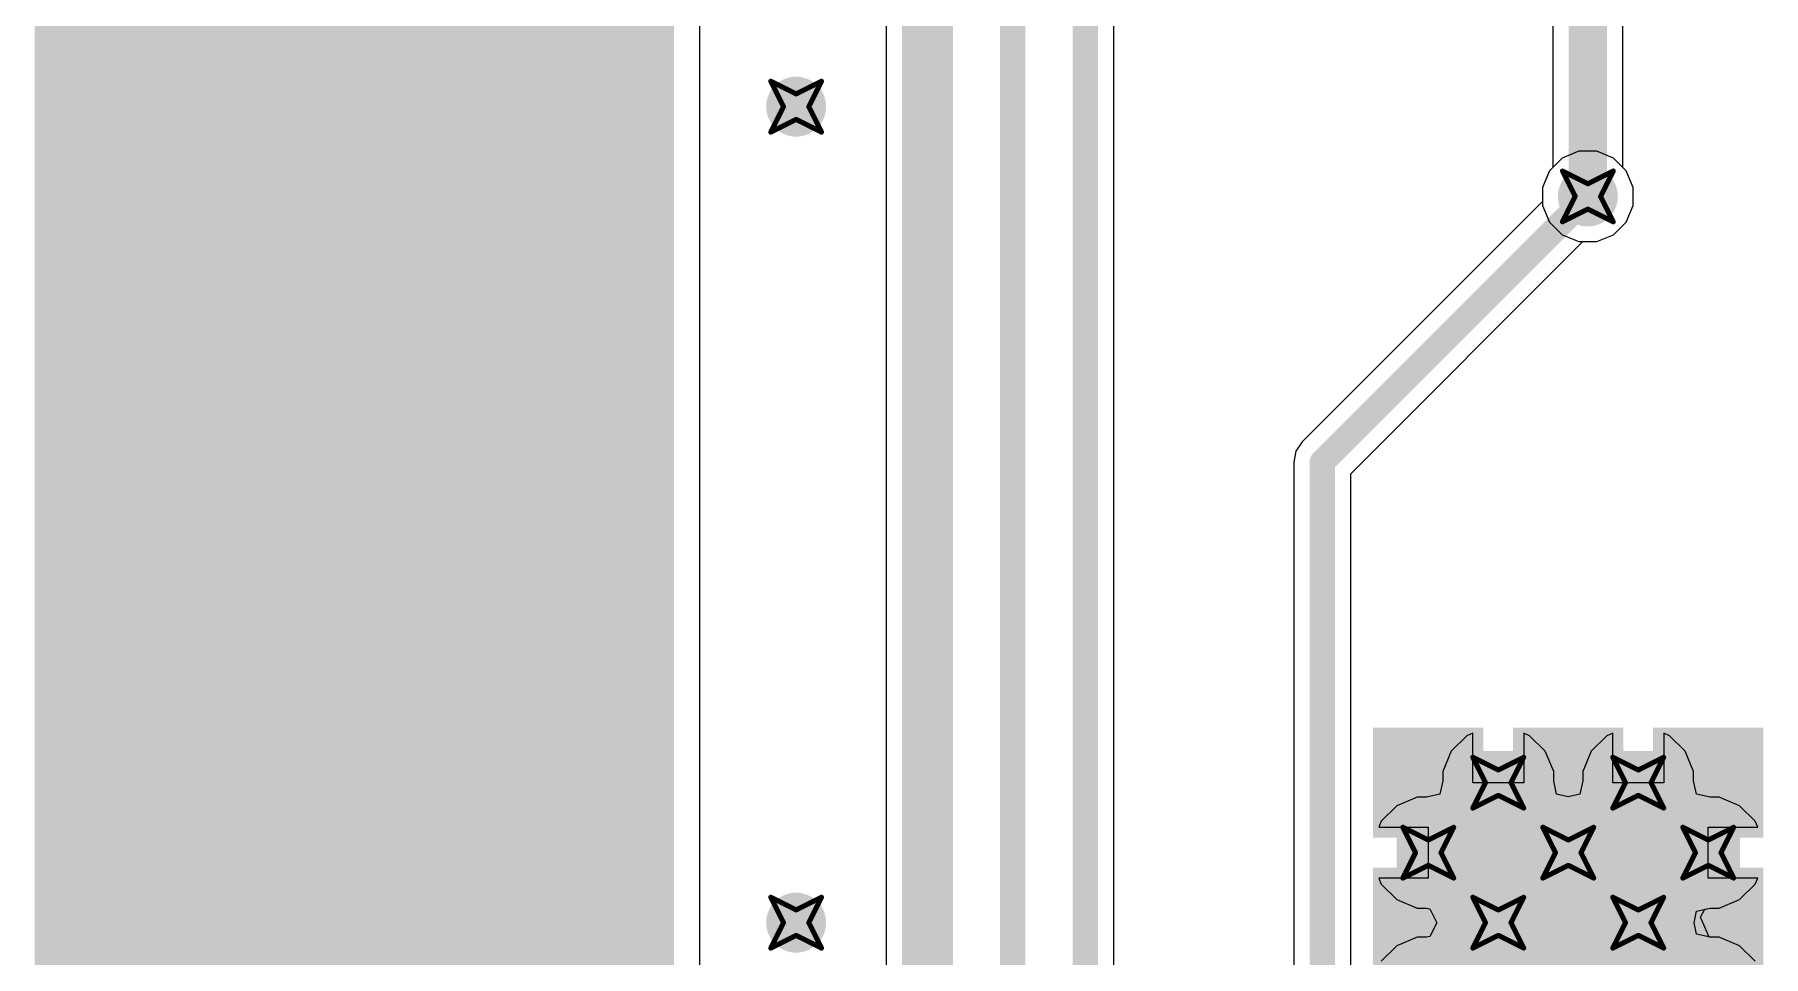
# Model space of a CAD drawing. Header units: inches. Extents: x -5 to 247, y -53 to 67.
# Drawn here: x -1.77 to 15.52, y -20.94 to -11.73 of the extents above; entities that cross this region are included whole.
import ezdxf

# ---------------------------------------------------------------- set-up
doc = ezdxf.new("R2010")
doc.units = ezdxf.units.IN
for name, color, linetype in [('Board Outline', 216, 'Continuous'), ('Bottom Layer', 5, 'Continuous'), ('Bottom Solder', 6, 'Continuous'), ('Drill Drawing', 1, 'Continuous'), ('Keep-Out Layer', 6, 'Continuous'), ('Multi-Layer', 9, 'Continuous'), ('Pad Holes', 156, 'Continuous'), ('Top Layer', 1, 'Continuous'), ('Top Overlay', 2, 'Continuous'), ('Top Paste', 8, 'Continuous'), ('Top Solder', 216, 'Continuous'), ('Via Holes', 16, 'Continuous')]:
    doc.layers.add(name, color=color, linetype=linetype)

# ---------------------------------------------------------------- blocks, each defined once
blk = doc.blocks.new('38_SMD_M______72')
at = {"layer": 'Bottom Layer'}
h = blk.add_hatch(color=5, dxfattribs=at)
edge = h.paths.add_edge_path()
edge.add_arc((-0.5500039800000001, 2.5600025), 0.2999994, 0, 360)
h = blk.add_hatch(color=5, dxfattribs=at)
edge = h.paths.add_edge_path()
edge.add_arc((-1.25000258, 1.86000136), 0.2999994, 0, 360)
h = blk.add_hatch(color=5, dxfattribs=at)
edge = h.paths.add_edge_path()
edge.add_arc((0.15000224, 1.86000136), 0.2999994, 0, 360)
h = blk.add_hatch(color=5, dxfattribs=at)
edge = h.paths.add_edge_path()
edge.add_arc((-0.54999636, 1.16000276), 0.2999994, 0, 360)
h = blk.add_hatch(color=5, dxfattribs=at)
edge = h.paths.add_edge_path()
edge.add_arc((-1.2499975, 0.4600016199999999), 0.2999994, 0, 360)
h = blk.add_hatch(color=5, dxfattribs=at)
edge = h.paths.add_edge_path()
edge.add_arc((0.14999716, 0.4599990799999999), 0.2999994, 0, 360)
h = blk.add_hatch(color=5, dxfattribs=at)
edge = h.paths.add_edge_path()
edge.add_arc((-0.54999636, -0.23999444), 0.2999994, 0, 360)
at = {"layer": 'Bottom Solder'}
h = blk.add_hatch(color=6, dxfattribs=at)
edge = h.paths.add_edge_path()
edge.add_arc((-0.5500039800000001, 2.5600025), 0.2999994, 0, 360)
h = blk.add_hatch(color=6, dxfattribs=at)
edge = h.paths.add_edge_path()
edge.add_arc((-1.25000258, 1.86000136), 0.2999994, 0, 360)
h = blk.add_hatch(color=6, dxfattribs=at)
edge = h.paths.add_edge_path()
edge.add_arc((0.15000224, 1.86000136), 0.2999994, 0, 360)
h = blk.add_hatch(color=6, dxfattribs=at)
edge = h.paths.add_edge_path()
edge.add_arc((-0.54999636, 1.16000276), 0.2999994, 0, 360)
h = blk.add_hatch(color=6, dxfattribs=at)
edge = h.paths.add_edge_path()
edge.add_arc((-1.2499975, 0.4600016199999999), 0.2999994, 0, 360)
h = blk.add_hatch(color=6, dxfattribs=at)
edge = h.paths.add_edge_path()
edge.add_arc((0.14999716, 0.4599990799999999), 0.2999994, 0, 360)
h = blk.add_hatch(color=6, dxfattribs=at)
edge = h.paths.add_edge_path()
edge.add_arc((-0.54999636, -0.23999444), 0.2999994, 0, 360)
at = {"layer": 'Keep-Out Layer'}
blk.add_hatch(color=6, dxfattribs=at).paths.add_polyline_path([(-9.039039579999999, 10.28740386), (9.04576042, 10.28740386), (9.04576042, 16.38340386), (-9.039039579999999, 16.38340386)])
at = {"layer": 'Multi-Layer'}
h = blk.add_hatch(color=9, dxfattribs=at)
edge = h.paths.add_edge_path()
edge.add_arc((-0.5500039800000001, 2.5600025), 0.2999994, 0, 360)
h = blk.add_hatch(color=9, dxfattribs=at)
edge = h.paths.add_edge_path()
edge.add_arc((-1.25000258, 1.86000136), 0.2999994, 0, 360)
h = blk.add_hatch(color=9, dxfattribs=at)
edge = h.paths.add_edge_path()
edge.add_arc((0.15000224, 1.86000136), 0.2999994, 0, 360)
h = blk.add_hatch(color=9, dxfattribs=at)
edge = h.paths.add_edge_path()
edge.add_arc((-0.54999636, 1.16000276), 0.2999994, 0, 360)
h = blk.add_hatch(color=9, dxfattribs=at)
edge = h.paths.add_edge_path()
edge.add_arc((-1.2499975, 0.4600016199999999), 0.2999994, 0, 360)
h = blk.add_hatch(color=9, dxfattribs=at)
edge = h.paths.add_edge_path()
edge.add_arc((0.14999716, 0.4599990799999999), 0.2999994, 0, 360)
h = blk.add_hatch(color=9, dxfattribs=at)
edge = h.paths.add_edge_path()
edge.add_arc((-0.54999636, -0.23999444), 0.2999994, 0, 360)
at = {"layer": 'Pad Holes'}
h = blk.add_hatch(color=7, dxfattribs=at)
edge = h.paths.add_edge_path()
edge.add_arc((-0.5500039800000001, 2.5600025), 0.1499997, 0, 360)
h = blk.add_hatch(color=7, dxfattribs=at)
edge = h.paths.add_edge_path()
edge.add_arc((-1.25000258, 1.86000136), 0.1499997, 0, 360)
h = blk.add_hatch(color=7, dxfattribs=at)
edge = h.paths.add_edge_path()
edge.add_arc((0.15000224, 1.86000136), 0.1499997, 0, 360)
h = blk.add_hatch(color=7, dxfattribs=at)
edge = h.paths.add_edge_path()
edge.add_arc((-0.54999636, 1.16000276), 0.1499997, 0, 360)
h = blk.add_hatch(color=7, dxfattribs=at)
edge = h.paths.add_edge_path()
edge.add_arc((-1.2499975, 0.4600016199999999), 0.1499997, 0, 360)
h = blk.add_hatch(color=7, dxfattribs=at)
edge = h.paths.add_edge_path()
edge.add_arc((0.14999716, 0.4599990799999999), 0.1499997, 0, 360)
h = blk.add_hatch(color=7, dxfattribs=at)
edge = h.paths.add_edge_path()
edge.add_arc((-0.54999636, -0.23999444), 0.1499997, 0, 360)
at = {"layer": 'Top Layer'}
for points in [[(-1.69999533, 3.00999779), (-0.79999459, 3.00999779), (-0.79999459, 2.10999705), (-1.69999533, 2.10999705)], [(-0.30000321, 3.01000033), (0.59999753, 3.01000033), (0.59999753, 2.10999959), (-0.30000321, 2.10999959)], [(-1.69999533, 1.61000313), (-0.79999459, 1.61000313), (-0.79999459, 0.71000239), (-1.69999533, 0.71000239)], [(-0.30000067, 1.61000313), (0.6000000699999999, 1.61000313), (0.6000000699999999, 0.71000239), (-0.30000067, 0.71000239)], [(-1.70000295, 0.21000593), (-0.8000022099999999, 0.21000593), (-0.8000022099999999, -0.68999481), (-1.70000295, -0.68999481)], [(-0.30000067, 0.21000339), (0.6000000699999999, 0.21000339), (0.6000000699999999, -0.68999735), (-0.30000067, -0.68999735)]]:
    blk.add_hatch(color=1, dxfattribs=at).paths.add_polyline_path(points)
h = blk.add_hatch(color=1, dxfattribs=at)
edge = h.paths.add_edge_path()
edge.add_arc((-0.5500039800000001, 2.5600025), 0.2999994, 0, 360)
h = blk.add_hatch(color=1, dxfattribs=at)
edge = h.paths.add_edge_path()
edge.add_arc((-1.25000258, 1.86000136), 0.2999994, 0, 360)
h = blk.add_hatch(color=1, dxfattribs=at)
edge = h.paths.add_edge_path()
edge.add_arc((0.15000224, 1.86000136), 0.2999994, 0, 360)
h = blk.add_hatch(color=1, dxfattribs=at)
edge = h.paths.add_edge_path()
edge.add_arc((-0.54999636, 1.16000276), 0.2999994, 0, 360)
h = blk.add_hatch(color=1, dxfattribs=at)
edge = h.paths.add_edge_path()
edge.add_arc((-1.2499975, 0.4600016199999999), 0.2999994, 0, 360)
h = blk.add_hatch(color=1, dxfattribs=at)
edge = h.paths.add_edge_path()
edge.add_arc((0.14999716, 0.4599990799999999), 0.2999994, 0, 360)
h = blk.add_hatch(color=1, dxfattribs=at)
edge = h.paths.add_edge_path()
edge.add_arc((-0.54999636, -0.23999444), 0.2999994, 0, 360)
at = {"layer": 'Top Overlay'}
for points in [[(-0.9618649799999999, 13.20837846), (-0.9618649799999999, 15.74837846), (-1.49526498, 15.74837846), (-1.49526498, 13.20837846)], [(-1.49521418, 15.21500386), (1.04478582, 15.21500386), (1.04478582, 15.74840386), (-1.49521418, 15.74840386)], [(0.5079872999999999, 15.74502312), (0.5079872999999999, 13.20502312), (1.0413873, 13.20502312), (1.0413873, 15.74502312)], [(2.51798582, 15.21501402), (5.05798582, 15.21501402), (5.05798582, 15.74841402), (2.51798582, 15.74841402)], [(3.0513909, 13.2084191), (3.0513909, 15.7484191), (2.5179909, 15.7484191), (2.5179909, 13.2084191)], [(5.05460254, 13.2050282), (5.05460254, 15.7450282), (4.52120254, 15.7450282), (4.52120254, 13.2050282)], [(7.061222859999999, 13.20501296), (7.061222859999999, 15.74501296), (6.527822859999999, 15.74501296), (6.527822859999999, 13.20501296)], [(-3.50858836, 13.20841148), (-0.9685883599999999, 13.20841148), (-0.9685883599999999, 13.74181148), (-3.50858836, 13.74181148)], [(0.50801778, 13.20504344), (3.04801778, 13.20504344), (3.04801778, 13.73844344), (0.50801778, 13.73844344)], [(4.5178218, 13.20842672), (7.057821799999999, 13.20842672), (7.057821799999999, 13.74182672), (4.5178218, 13.74182672)]]:
    blk.add_hatch(color=2, dxfattribs=at).paths.add_polyline_path(points)
at = {"layer": 'Top Paste'}
for points in [[(-1.69999533, 3.00999779), (-0.79999459, 3.00999779), (-0.79999459, 2.10999705), (-1.69999533, 2.10999705)], [(-0.30000321, 3.01000033), (0.59999753, 3.01000033), (0.59999753, 2.10999959), (-0.30000321, 2.10999959)], [(-1.69999533, 1.61000313), (-0.79999459, 1.61000313), (-0.79999459, 0.71000239), (-1.69999533, 0.71000239)], [(-0.30000067, 1.61000313), (0.6000000699999999, 1.61000313), (0.6000000699999999, 0.71000239), (-0.30000067, 0.71000239)], [(-1.70000295, 0.21000593), (-0.8000022099999999, 0.21000593), (-0.8000022099999999, -0.68999481), (-1.70000295, -0.68999481)], [(-0.30000067, 0.21000339), (0.6000000699999999, 0.21000339), (0.6000000699999999, -0.68999735), (-0.30000067, -0.68999735)]]:
    blk.add_hatch(color=8, dxfattribs=at).paths.add_polyline_path(points)
at = {"layer": 'Top Solder'}
for points in [[(-1.80159533, 3.11159779), (-0.6983945899999999, 3.11159779), (-0.6983945899999999, 2.00839705), (-1.80159533, 2.00839705)], [(-0.40160321, 3.11160033), (0.7015975299999999, 3.11160033), (0.7015975299999999, 2.00839959), (-0.40160321, 2.00839959)], [(-1.80159533, 1.71160313), (-0.6983945899999999, 1.71160313), (-0.6983945899999999, 0.60840239), (-1.80159533, 0.60840239)], [(-0.40160067, 1.71160313), (0.7016000699999999, 1.71160313), (0.7016000699999999, 0.60840239), (-0.40160067, 0.60840239)], [(-1.80160295, 0.31160593), (-0.69840221, 0.31160593), (-0.69840221, -0.79159481), (-1.80160295, -0.79159481)], [(-0.40160067, 0.31160339), (0.7016000699999999, 0.31160339), (0.7016000699999999, -0.7915973499999999), (-0.40160067, -0.7915973499999999)]]:
    blk.add_hatch(color=216, dxfattribs=at).paths.add_polyline_path(points)
h = blk.add_hatch(color=216, dxfattribs=at)
edge = h.paths.add_edge_path()
edge.add_arc((-0.5500039800000001, 2.5600025), 0.2999994, 0, 360)
h = blk.add_hatch(color=216, dxfattribs=at)
edge = h.paths.add_edge_path()
edge.add_arc((-1.25000258, 1.86000136), 0.2999994, 0, 360)
h = blk.add_hatch(color=216, dxfattribs=at)
edge = h.paths.add_edge_path()
edge.add_arc((0.15000224, 1.86000136), 0.2999994, 0, 360)
h = blk.add_hatch(color=216, dxfattribs=at)
edge = h.paths.add_edge_path()
edge.add_arc((-0.54999636, 1.16000276), 0.2999994, 0, 360)
h = blk.add_hatch(color=216, dxfattribs=at)
edge = h.paths.add_edge_path()
edge.add_arc((-1.2499975, 0.4600016199999999), 0.2999994, 0, 360)
h = blk.add_hatch(color=216, dxfattribs=at)
edge = h.paths.add_edge_path()
edge.add_arc((0.14999716, 0.4599990799999999), 0.2999994, 0, 360)
h = blk.add_hatch(color=216, dxfattribs=at)
edge = h.paths.add_edge_path()
edge.add_arc((-0.54999636, -0.23999444), 0.2999994, 0, 360)
at = {"layer": 'Top Overlay', "const_width": 0.127}
for points in [[(-9.0956003, 16.4340032), (9.091000359999999, 16.43400066)], [(9.085803519999999, 10.24400288), (-9.09560284, 10.24400034)]]:
    blk.add_lwpolyline(points, dxfattribs=at)

msp = doc.modelspace()

# ---------------------------------------------------------------- hatches: boundary and pattern name
at = {"layer": 'Bottom Layer'}
h = msp.add_hatch(color=5, dxfattribs=at)
edge = h.paths.add_edge_path()
edge.add_arc((5.84907136, -12.446), 0.2999994, 0, 360)
h = msp.add_hatch(color=5, dxfattribs=at)
edge = h.paths.add_edge_path()
edge.add_arc((13.7668, -13.34359028), 0.2999994, 0, 360)
h = msp.add_hatch(color=5, dxfattribs=at)
edge = h.paths.add_edge_path()
edge.add_arc((5.84907136, -20.6059786), 0.2999994, 0, 360)
at = {"layer": 'Top Layer'}
h = msp.add_hatch(color=1, dxfattribs=at)
edge = h.paths.add_edge_path()
edge.add_arc((5.84907136, -12.446), 0.2999994, 0, 360)
h = msp.add_hatch(color=1, dxfattribs=at)
edge = h.paths.add_edge_path()
edge.add_arc((13.7668, -13.34359028), 0.2999994, 0, 360)
h = msp.add_hatch(color=1, dxfattribs=at)
edge = h.paths.add_edge_path()
edge.add_arc((5.84907136, -20.6059786), 0.2999994, 0, 360)
at = {"layer": 'Via Holes'}
h = msp.add_hatch(color=7, dxfattribs=at)
edge = h.paths.add_edge_path()
edge.add_arc((5.84907136, -12.446), 0.1499997, 0, 360)
h = msp.add_hatch(color=7, dxfattribs=at)
edge = h.paths.add_edge_path()
edge.add_arc((13.7668, -13.34359028), 0.1499997, 0, 360)
h = msp.add_hatch(color=7, dxfattribs=at)
edge = h.paths.add_edge_path()
edge.add_arc((5.84907136, -20.6059786), 0.1499997, 0, 360)

# ---------------------------------------------------------------- linework, layer by layer
at = {"layer": 'Board Outline', "const_width": 0.254}
msp.add_lwpolyline([(4.49904866, -38.42937958), (4.49904866, -0.02737866)], dxfattribs=at)
at = {"layer": 'Bottom Layer'}
for p, q in [((4.887501019999999, -38.42936688), (4.887501019999999, -0.02739136)), ((6.748437099999999, -4.86576624), (6.748437099999999, -22.2463868)), ((13.4171817, -7.745069599999999), (13.4171817, -13.05342068)), ((14.1164183, -13.05342068), (14.1164183, -7.745069599999999)), ((9.026923779999999, -21.73867636), (9.026923779999999, -9.321114199999998)), ((13.38327524, -13.08732714), (13.3144006, -13.25360316)), ((13.4171817, -13.05342068), (13.38327524, -13.08732714)), ((14.15032476, -13.08732714), (14.1164183, -13.05342068)), ((14.2191994, -13.25360316), (14.15032476, -13.08732714)), ((13.3144006, -13.25360316), (13.3144006, -13.4335774)), ((14.2191994, -13.4335774), (14.2191994, -13.25360316)), ((13.3144006, -13.4335774), (13.38327524, -13.59985342)), ((14.15032476, -13.59985342), (14.2191994, -13.4335774)), ((13.38327524, -13.59985342), (13.51053686, -13.72711504)), ((14.02306314, -13.72711504), (14.15032476, -13.59985342)), ((13.51053686, -13.72711504), (13.67681288, -13.79598968)), ((13.67681288, -13.79598968), (13.85678712, -13.79598968)), ((13.85678712, -13.79598968), (14.02306314, -13.72711504)), ((12.5568583, -18.73632524), (12.40101406, -18.89216948)), ((12.61667022, -18.71155008), (12.5568583, -18.73632524)), ((12.61667022, -19.20598648), (12.61667022, -18.71155008)), ((13.18448722, -18.73632524), (13.12467022, -18.71154754)), ((13.12467022, -18.71154754), (13.12467022, -19.20598648)), ((13.34033146, -18.89216948), (13.18448722, -18.73632524)), ((13.95686058, -18.73633032), (13.80101634, -18.89217456)), ((14.01667758, -18.71155262), (13.95686058, -18.73633032)), ((14.01667758, -19.20598648), (14.01667758, -18.71155262)), ((14.5844895, -18.73633032), (14.52467758, -18.71155516)), ((14.52467758, -18.71155516), (14.52467758, -19.20598648)), ((14.74033374, -18.89217456), (14.5844895, -18.73633032)), ((12.40101406, -18.89216948), (12.31667336, -19.09578604)), ((13.42467216, -19.09578604), (13.34033146, -18.89216948)), ((13.80101634, -18.89217456), (13.71667564, -19.09579112)), ((14.82467444, -19.09579112), (14.74033374, -18.89217456)), ((12.31667336, -19.18772388), (12.2872754, -19.32258772)), ((12.31667336, -19.09578604), (12.31667336, -19.18772388)), ((13.42467216, -19.18771626), (13.42467216, -19.09578604)), ((13.45406758, -19.32258772), (13.42467216, -19.18771626)), ((13.71667564, -19.18771626), (13.68727514, -19.3225928)), ((13.71667564, -19.09579112), (13.71667564, -19.18771626)), ((14.82467444, -19.18771626), (14.82467444, -19.09579112)), ((14.85406732, -19.32259026), (14.82467444, -19.18771626)), ((12.06047372, -19.35199076), (11.85685716, -19.43633146)), ((12.15240648, -19.35199076), (12.06047372, -19.35199076)), ((12.2872754, -19.32258772), (12.15240648, -19.35199076)), ((13.12467022, -19.20598648), (12.61667022, -19.20598648)), ((13.57067644, -19.34800296), (13.45406758, -19.32258772)), ((13.68727514, -19.3225928), (13.57067644, -19.34800296)), ((14.52467758, -19.20598648), (14.01667758, -19.20598648)), ((14.98894132, -19.35198314), (14.85406732, -19.32259026)), ((15.08086646, -19.35198314), (14.98894132, -19.35198314)), ((15.28448302, -19.43632384), (15.08086646, -19.35198314)), ((11.85685716, -19.43633146), (11.70101292, -19.5921757)), ((15.44032726, -19.59216808), (15.28448302, -19.43632384)), ((11.70101292, -19.5921757), (11.67623522, -19.6519927)), ((11.67623522, -19.6519927), (12.17067416, -19.6519927)), ((12.17067416, -19.6519927), (12.17067416, -20.1599927)), ((14.9706711, -20.15998), (14.9706711, -19.65198)), ((14.9706711, -19.65198), (15.46510242, -19.65198)), ((15.46510242, -19.65198), (15.44032726, -19.59216808)), ((12.17067416, -20.1599927), (11.67623776, -20.1599927)), ((11.67623776, -20.1599927), (11.70101292, -20.21980462)), ((11.70101292, -20.21980462), (11.85685716, -20.37564886)), ((15.46510496, -20.15998), (14.9706711, -20.15998)), ((15.28448302, -20.37564124), (15.44032726, -20.219797)), ((15.44032726, -20.219797), (15.46510496, -20.15998)), ((11.85685716, -20.37564886), (12.06047372, -20.45998956)), ((15.08086646, -20.45998194), (15.28448302, -20.37564124)), ((12.06047372, -20.45998956), (12.15240648, -20.45998956)), ((12.15240648, -20.45998956), (12.18682602, -20.46749272)), ((12.18682602, -20.46749272), (12.25479896, -20.60598622)), ((14.82865208, -20.60598368), (14.85406478, -20.4893799)), ((14.85406478, -20.4893799), (14.98893878, -20.45998194)), ((14.98893878, -20.45998194), (15.08086646, -20.45998194)), ((12.18682348, -20.7444848), (12.15240648, -20.75198542)), ((12.25479896, -20.60598622), (12.18682348, -20.7444848)), ((14.85406986, -20.72258746), (14.82865208, -20.60598368)), ((14.98893878, -20.75198796), (14.85406986, -20.72258746)), ((11.85685716, -20.83632612), (11.70101292, -20.99217036)), ((12.06047372, -20.75198542), (11.85685716, -20.83632612)), ((12.15240648, -20.75198542), (12.06047372, -20.75198542)), ((15.08087154, -20.75198796), (14.98893878, -20.75198796)), ((15.2844881, -20.83632866), (15.08087154, -20.75198796)), ((15.44033234, -20.9921729), (15.2844881, -20.83632866))]:
    msp.add_line(p, q, dxfattribs=at)
for points, const_width in [([(7.162799999999999, -22.4282), (7.162799999999999, -4.70523316)], 0.508), ([(8.01396924, -26.729563), (8.01396924, -7.44561376)], 0.254), ([(13.7668, -13.34359028), (13.7668, -7.454899999999999)], 0.3809999999999999), ([(8.74205008, -26.45843324), (8.74205008, -8.966199999999999)], 0.254), ([(12.87067276, -19.90599016), (12.87067276, -19.20598394)], 0.635), ([(14.27067504, -19.90599016), (14.27067504, -19.20598902)], 0.635), ([(12.17067162, -19.90599016), (12.87067276, -19.90599016)], 0.635), ([(12.87067276, -19.90599016), (14.27067504, -19.90599016)], 0.635), ([(12.87067276, -21.30598482), (12.87067276, -19.90599016)], 0.635), ([(14.27067504, -21.30598482), (14.27067504, -19.90599016)], 0.635), ([(14.27067504, -19.90599016), (14.97066094, -19.90599016)], 0.635), ([(14.97066094, -19.90599016), (14.97066856, -19.90598254)], 0.635)]:
    msp.add_lwpolyline(points, dxfattribs=dict(at, const_width=const_width))
for points, const_width in [([(13.67155, -13.34359028, 1), (13.86205, -13.34359028, 1)], 0.1905), ([(12.71192276, -19.20598394, 1), (13.02942276, -19.20598394, 1)], 0.3175), ([(14.11192504, -19.20598902, 1), (14.42942504, -19.20598902, 1)], 0.3175), ([(12.01192162, -19.90599016, 1), (12.32942162, -19.90599016, 1)], 0.3175), ([(12.71192276, -19.90599016, 1), (13.02942276, -19.90599016, 1)], 0.3175), ([(12.71192276, -19.90599016, 1), (13.02942276, -19.90599016, 1)], 0.3175), ([(12.71192276, -19.90599016, 1), (13.02942276, -19.90599016, 1)], 0.3175), ([(12.71192276, -19.90599016, 1), (13.02942276, -19.90599016, 1)], 0.3175), ([(14.11192504, -19.90599016, 1), (14.42942504, -19.90599016, 1)], 0.3175), ([(14.11192504, -19.90599016, 1), (14.42942504, -19.90599016, 1)], 0.3175), ([(14.11192504, -19.90599016, 1), (14.42942504, -19.90599016, 1)], 0.3175), ([(14.11192504, -19.90599016, 1), (14.42942504, -19.90599016, 1)], 0.3175), ([(14.81191094, -19.90599016, 1), (15.12941094, -19.90599016, 1)], 0.3175), ([(14.81191094, -19.90599016, 1), (15.12941094, -19.90599016, 1)], 0.3175), ([(14.81191856, -19.90598254, 1), (15.12941856, -19.90598254, 1)], 0.3175)]:
    msp.add_lwpolyline(points, format="xyb", close=True, dxfattribs=dict(at, const_width=const_width))
at = {"layer": 'Drill Drawing', "const_width": 0.0508}
for points in [[(5.59507136, -12.192), (5.84907136, -12.319)], [(5.59507136, -12.192), (5.722071359999999, -12.446)], [(5.84907136, -12.319), (6.10307136, -12.192)], [(5.97607136, -12.446), (6.10307136, -12.192)], [(5.59507136, -12.7), (5.722071359999999, -12.446)], [(5.97607136, -12.446), (6.10307136, -12.7)], [(5.59507136, -12.7), (5.84907136, -12.573)], [(5.84907136, -12.573), (6.10307136, -12.7)], [(13.5128, -13.08959028), (13.7668, -13.21659028)], [(13.5128, -13.08959028), (13.6398, -13.34359028)], [(13.7668, -13.21659028), (14.0208, -13.08959028)], [(13.8938, -13.34359028), (14.0208, -13.08959028)], [(13.5128, -13.59759028), (13.6398, -13.34359028)], [(13.5128, -13.59759028), (13.7668, -13.47059028)], [(13.7668, -13.47059028), (14.0208, -13.59759028)], [(13.8938, -13.34359028), (14.0208, -13.59759028)], [(12.61667276, -18.95198394), (12.87067276, -19.07898394)], [(12.61667276, -18.95198394), (12.74367276, -19.20598394)], [(12.87067276, -19.07898394), (13.12467276, -18.95198394)], [(12.99767276, -19.20598394), (13.12467276, -18.95198394)], [(14.01667504, -18.95198902), (14.27067504, -19.07898902)], [(14.01667504, -18.95198902), (14.14367504, -19.20598902)], [(14.27067504, -19.07898902), (14.52467504, -18.95198902)], [(14.39767504, -19.20598902), (14.52467504, -18.95198902)], [(12.61667276, -19.45998394), (12.74367276, -19.20598394)], [(12.99767276, -19.20598394), (13.12467276, -19.45998394)], [(14.01667504, -19.45998902), (14.14367504, -19.20598902)], [(14.39767504, -19.20598902), (14.52467504, -19.45998902)], [(12.61667276, -19.45998394), (12.87067276, -19.33298394)], [(12.87067276, -19.33298394), (13.12467276, -19.45998394)], [(14.01667504, -19.45998902), (14.27067504, -19.33298902)], [(14.27067504, -19.33298902), (14.52467504, -19.45998902)], [(11.91667162, -19.65199016), (12.17067162, -19.77899016)], [(11.91667162, -19.65199016), (12.04367162, -19.90599016)], [(12.17067162, -19.77899016), (12.42467162, -19.65199016)], [(12.29767162, -19.90599016), (12.42467162, -19.65199016)], [(13.31667136, -19.65198254), (13.57067136, -19.77898254)], [(13.31667136, -19.65198254), (13.44367136, -19.90598254)], [(13.57067136, -19.77898254), (13.82467136, -19.65198254)], [(13.69767136, -19.90598254), (13.82467136, -19.65198254)], [(14.71666856, -19.65198254), (14.97066856, -19.77898254)], [(14.71666856, -19.65198254), (14.84366856, -19.90598254)], [(14.97066856, -19.77898254), (15.22466856, -19.65198254)], [(15.09766856, -19.90598254), (15.22466856, -19.65198254)], [(11.91667162, -20.15999016), (12.04367162, -19.90599016)], [(12.29767162, -19.90599016), (12.42467162, -20.15999016)], [(13.31667136, -20.15998254), (13.44367136, -19.90598254)], [(13.69767136, -19.90598254), (13.82467136, -20.15998254)], [(14.71666856, -20.15998254), (14.84366856, -19.90598254)], [(15.09766856, -19.90598254), (15.22466856, -20.15998254)], [(11.91667162, -20.15999016), (12.17067162, -20.03299016)], [(12.17067162, -20.03299016), (12.42467162, -20.15999016)], [(13.31667136, -20.15998254), (13.57067136, -20.03298254)], [(13.57067136, -20.03298254), (13.82467136, -20.15998254)], [(14.71666856, -20.15998254), (14.97066856, -20.03298254)], [(14.97066856, -20.03298254), (15.22466856, -20.15998254)], [(5.59507136, -20.3519786), (5.84907136, -20.4789786)], [(5.59507136, -20.3519786), (5.722071359999999, -20.6059786)], [(5.84907136, -20.4789786), (6.10307136, -20.3519786)], [(5.97607136, -20.6059786), (6.10307136, -20.3519786)], [(12.61667276, -20.35198876), (12.87067276, -20.47898876)], [(12.61667276, -20.35198876), (12.74367276, -20.60598876)], [(12.87067276, -20.47898876), (13.12467276, -20.35198876)], [(12.99767276, -20.60598876), (13.12467276, -20.35198876)], [(14.0166725, -20.35198368), (14.2706725, -20.47898368)], [(14.0166725, -20.35198368), (14.1436725, -20.60598368)], [(14.2706725, -20.47898368), (14.5246725, -20.35198368)], [(14.3976725, -20.60598368), (14.5246725, -20.35198368)], [(5.59507136, -20.8599786), (5.722071359999999, -20.6059786)], [(5.59507136, -20.8599786), (5.84907136, -20.7329786)], [(5.84907136, -20.7329786), (6.10307136, -20.8599786)], [(5.97607136, -20.6059786), (6.10307136, -20.8599786)], [(12.61667276, -20.85998876), (12.74367276, -20.60598876)], [(12.61667276, -20.85998876), (12.87067276, -20.73298876)], [(12.87067276, -20.73298876), (13.12467276, -20.85998876)], [(12.99767276, -20.60598876), (13.12467276, -20.85998876)], [(14.0166725, -20.85998368), (14.1436725, -20.60598368)], [(14.0166725, -20.85998368), (14.2706725, -20.73298368)], [(14.2706725, -20.73298368), (14.5246725, -20.85998368)], [(14.3976725, -20.60598368), (14.5246725, -20.85998368)]]:
    msp.add_lwpolyline(points, dxfattribs=at)
at = {"layer": 'Drill Drawing', "const_width": 0.0254}
for points in [[(5.58237136, -12.192, 1), (5.60777136, -12.192, 1)], [(5.58237136, -12.192, 1), (5.60777136, -12.192, 1)], [(6.09037136, -12.192, 1), (6.11577136, -12.192, 1)], [(6.09037136, -12.192, 1), (6.11577136, -12.192, 1)], [(5.70937136, -12.446, 1), (5.73477136, -12.446, 1)], [(5.70937136, -12.446, 1), (5.73477136, -12.446, 1)], [(5.836371359999999, -12.319, 1), (5.86177136, -12.319, 1)], [(5.836371359999999, -12.319, 1), (5.86177136, -12.319, 1)], [(5.96337136, -12.446, 1), (5.988771359999999, -12.446, 1)], [(5.96337136, -12.446, 1), (5.988771359999999, -12.446, 1)], [(5.836371359999999, -12.573, 1), (5.86177136, -12.573, 1)], [(5.836371359999999, -12.573, 1), (5.86177136, -12.573, 1)], [(5.58237136, -12.7, 1), (5.60777136, -12.7, 1)], [(5.58237136, -12.7, 1), (5.60777136, -12.7, 1)], [(6.09037136, -12.7, 1), (6.11577136, -12.7, 1)], [(6.09037136, -12.7, 1), (6.11577136, -12.7, 1)], [(13.5001, -13.08959028, 1), (13.5255, -13.08959028, 1)], [(13.5001, -13.08959028, 1), (13.5255, -13.08959028, 1)], [(14.0081, -13.08959028, 1), (14.0335, -13.08959028, 1)], [(14.0081, -13.08959028, 1), (14.0335, -13.08959028, 1)], [(13.7541, -13.21659028, 1), (13.7795, -13.21659028, 1)], [(13.7541, -13.21659028, 1), (13.7795, -13.21659028, 1)], [(13.6271, -13.34359028, 1), (13.6525, -13.34359028, 1)], [(13.6271, -13.34359028, 1), (13.6525, -13.34359028, 1)], [(13.7541, -13.47059028, 1), (13.7795, -13.47059028, 1)], [(13.7541, -13.47059028, 1), (13.7795, -13.47059028, 1)], [(13.8811, -13.34359028, 1), (13.9065, -13.34359028, 1)], [(13.8811, -13.34359028, 1), (13.9065, -13.34359028, 1)], [(13.5001, -13.59759028, 1), (13.5255, -13.59759028, 1)], [(13.5001, -13.59759028, 1), (13.5255, -13.59759028, 1)], [(14.0081, -13.59759028, 1), (14.0335, -13.59759028, 1)], [(14.0081, -13.59759028, 1), (14.0335, -13.59759028, 1)], [(12.60397276, -18.95198394, 1), (12.62937276, -18.95198394, 1)], [(12.60397276, -18.95198394, 1), (12.62937276, -18.95198394, 1)], [(13.11197276, -18.95198394, 1), (13.13737276, -18.95198394, 1)], [(13.11197276, -18.95198394, 1), (13.13737276, -18.95198394, 1)], [(14.00397504, -18.95198902, 1), (14.02937504, -18.95198902, 1)], [(14.00397504, -18.95198902, 1), (14.02937504, -18.95198902, 1)], [(14.51197504, -18.95198902, 1), (14.53737504, -18.95198902, 1)], [(14.51197504, -18.95198902, 1), (14.53737504, -18.95198902, 1)], [(12.73097276, -19.20598394, 1), (12.75637276, -19.20598394, 1)], [(12.73097276, -19.20598394, 1), (12.75637276, -19.20598394, 1)], [(12.85797276, -19.07898394, 1), (12.88337276, -19.07898394, 1)], [(12.85797276, -19.07898394, 1), (12.88337276, -19.07898394, 1)], [(12.98497276, -19.20598394, 1), (13.01037276, -19.20598394, 1)], [(12.98497276, -19.20598394, 1), (13.01037276, -19.20598394, 1)], [(14.13097504, -19.20598902, 1), (14.15637504, -19.20598902, 1)], [(14.13097504, -19.20598902, 1), (14.15637504, -19.20598902, 1)], [(14.25797504, -19.07898902, 1), (14.28337504, -19.07898902, 1)], [(14.25797504, -19.07898902, 1), (14.28337504, -19.07898902, 1)], [(14.38497504, -19.20598902, 1), (14.41037504, -19.20598902, 1)], [(14.38497504, -19.20598902, 1), (14.41037504, -19.20598902, 1)], [(12.85797276, -19.33298394, 1), (12.88337276, -19.33298394, 1)], [(12.85797276, -19.33298394, 1), (12.88337276, -19.33298394, 1)], [(14.25797504, -19.33298902, 1), (14.28337504, -19.33298902, 1)], [(14.25797504, -19.33298902, 1), (14.28337504, -19.33298902, 1)], [(12.60397276, -19.45998394, 1), (12.62937276, -19.45998394, 1)], [(12.60397276, -19.45998394, 1), (12.62937276, -19.45998394, 1)], [(13.11197276, -19.45998394, 1), (13.13737276, -19.45998394, 1)], [(13.11197276, -19.45998394, 1), (13.13737276, -19.45998394, 1)], [(14.00397504, -19.45998902, 1), (14.02937504, -19.45998902, 1)], [(14.00397504, -19.45998902, 1), (14.02937504, -19.45998902, 1)], [(14.51197504, -19.45998902, 1), (14.53737504, -19.45998902, 1)], [(14.51197504, -19.45998902, 1), (14.53737504, -19.45998902, 1)], [(11.90397162, -19.65199016, 1), (11.92937162, -19.65199016, 1)], [(11.90397162, -19.65199016, 1), (11.92937162, -19.65199016, 1)], [(12.41197162, -19.65199016, 1), (12.43737162, -19.65199016, 1)], [(12.41197162, -19.65199016, 1), (12.43737162, -19.65199016, 1)], [(13.30397136, -19.65198254, 1), (13.32937136, -19.65198254, 1)], [(13.30397136, -19.65198254, 1), (13.32937136, -19.65198254, 1)], [(13.81197136, -19.65198254, 1), (13.83737136, -19.65198254, 1)], [(13.81197136, -19.65198254, 1), (13.83737136, -19.65198254, 1)], [(14.70396856, -19.65198254, 1), (14.72936856, -19.65198254, 1)], [(14.70396856, -19.65198254, 1), (14.72936856, -19.65198254, 1)], [(15.21196856, -19.65198254, 1), (15.23736856, -19.65198254, 1)], [(15.21196856, -19.65198254, 1), (15.23736856, -19.65198254, 1)], [(12.03097162, -19.90599016, 1), (12.05637162, -19.90599016, 1)], [(12.03097162, -19.90599016, 1), (12.05637162, -19.90599016, 1)], [(12.15797162, -19.77899016, 1), (12.18337162, -19.77899016, 1)], [(12.15797162, -19.77899016, 1), (12.18337162, -19.77899016, 1)], [(12.28497162, -19.90599016, 1), (12.31037162, -19.90599016, 1)], [(12.28497162, -19.90599016, 1), (12.31037162, -19.90599016, 1)], [(13.43097136, -19.90598254, 1), (13.45637136, -19.90598254, 1)], [(13.43097136, -19.90598254, 1), (13.45637136, -19.90598254, 1)], [(13.55797136, -19.77898254, 1), (13.58337136, -19.77898254, 1)], [(13.55797136, -19.77898254, 1), (13.58337136, -19.77898254, 1)], [(13.68497136, -19.90598254, 1), (13.71037136, -19.90598254, 1)], [(13.68497136, -19.90598254, 1), (13.71037136, -19.90598254, 1)], [(14.83096856, -19.90598254, 1), (14.85636856, -19.90598254, 1)], [(14.83096856, -19.90598254, 1), (14.85636856, -19.90598254, 1)], [(14.95796856, -19.77898254, 1), (14.98336856, -19.77898254, 1)], [(14.95796856, -19.77898254, 1), (14.98336856, -19.77898254, 1)], [(15.08496856, -19.90598254, 1), (15.11036856, -19.90598254, 1)], [(15.08496856, -19.90598254, 1), (15.11036856, -19.90598254, 1)], [(12.15797162, -20.03299016, 1), (12.18337162, -20.03299016, 1)], [(12.15797162, -20.03299016, 1), (12.18337162, -20.03299016, 1)], [(13.55797136, -20.03298254, 1), (13.58337136, -20.03298254, 1)], [(13.55797136, -20.03298254, 1), (13.58337136, -20.03298254, 1)], [(14.95796856, -20.03298254, 1), (14.98336856, -20.03298254, 1)], [(14.95796856, -20.03298254, 1), (14.98336856, -20.03298254, 1)], [(11.90397162, -20.15999016, 1), (11.92937162, -20.15999016, 1)], [(11.90397162, -20.15999016, 1), (11.92937162, -20.15999016, 1)], [(12.41197162, -20.15999016, 1), (12.43737162, -20.15999016, 1)], [(12.41197162, -20.15999016, 1), (12.43737162, -20.15999016, 1)], [(13.30397136, -20.15998254, 1), (13.32937136, -20.15998254, 1)], [(13.30397136, -20.15998254, 1), (13.32937136, -20.15998254, 1)], [(13.81197136, -20.15998254, 1), (13.83737136, -20.15998254, 1)], [(13.81197136, -20.15998254, 1), (13.83737136, -20.15998254, 1)], [(14.70396856, -20.15998254, 1), (14.72936856, -20.15998254, 1)], [(14.70396856, -20.15998254, 1), (14.72936856, -20.15998254, 1)], [(15.21196856, -20.15998254, 1), (15.23736856, -20.15998254, 1)], [(15.21196856, -20.15998254, 1), (15.23736856, -20.15998254, 1)], [(5.58237136, -20.3519786, 1), (5.60777136, -20.3519786, 1)], [(5.58237136, -20.3519786, 1), (5.60777136, -20.3519786, 1)], [(6.09037136, -20.3519786, 1), (6.11577136, -20.3519786, 1)], [(6.09037136, -20.3519786, 1), (6.11577136, -20.3519786, 1)], [(12.60397276, -20.35198876, 1), (12.62937276, -20.35198876, 1)], [(12.60397276, -20.35198876, 1), (12.62937276, -20.35198876, 1)], [(13.11197276, -20.35198876, 1), (13.13737276, -20.35198876, 1)], [(13.11197276, -20.35198876, 1), (13.13737276, -20.35198876, 1)], [(14.0039725, -20.35198368, 1), (14.0293725, -20.35198368, 1)], [(14.0039725, -20.35198368, 1), (14.0293725, -20.35198368, 1)], [(14.5119725, -20.35198368, 1), (14.5373725, -20.35198368, 1)], [(14.5119725, -20.35198368, 1), (14.5373725, -20.35198368, 1)], [(5.836371359999999, -20.4789786, 1), (5.86177136, -20.4789786, 1)], [(5.836371359999999, -20.4789786, 1), (5.86177136, -20.4789786, 1)], [(12.85797276, -20.47898876, 1), (12.88337276, -20.47898876, 1)], [(12.85797276, -20.47898876, 1), (12.88337276, -20.47898876, 1)], [(14.2579725, -20.47898368, 1), (14.2833725, -20.47898368, 1)], [(14.2579725, -20.47898368, 1), (14.2833725, -20.47898368, 1)], [(5.70937136, -20.6059786, 1), (5.73477136, -20.6059786, 1)], [(5.70937136, -20.6059786, 1), (5.73477136, -20.6059786, 1)], [(5.836371359999999, -20.7329786, 1), (5.86177136, -20.7329786, 1)], [(5.836371359999999, -20.7329786, 1), (5.86177136, -20.7329786, 1)], [(5.96337136, -20.6059786, 1), (5.988771359999999, -20.6059786, 1)], [(5.96337136, -20.6059786, 1), (5.988771359999999, -20.6059786, 1)], [(12.73097276, -20.60598876, 1), (12.75637276, -20.60598876, 1)], [(12.73097276, -20.60598876, 1), (12.75637276, -20.60598876, 1)], [(12.85797276, -20.73298876, 1), (12.88337276, -20.73298876, 1)], [(12.85797276, -20.73298876, 1), (12.88337276, -20.73298876, 1)], [(12.98497276, -20.60598876, 1), (13.01037276, -20.60598876, 1)], [(12.98497276, -20.60598876, 1), (13.01037276, -20.60598876, 1)], [(14.1309725, -20.60598368, 1), (14.1563725, -20.60598368, 1)], [(14.1309725, -20.60598368, 1), (14.1563725, -20.60598368, 1)], [(14.2579725, -20.73298368, 1), (14.2833725, -20.73298368, 1)], [(14.2579725, -20.73298368, 1), (14.2833725, -20.73298368, 1)], [(14.3849725, -20.60598368, 1), (14.4103725, -20.60598368, 1)], [(14.3849725, -20.60598368, 1), (14.4103725, -20.60598368, 1)], [(5.58237136, -20.8599786, 1), (5.60777136, -20.8599786, 1)], [(5.58237136, -20.8599786, 1), (5.60777136, -20.8599786, 1)], [(6.09037136, -20.8599786, 1), (6.11577136, -20.8599786, 1)], [(6.09037136, -20.8599786, 1), (6.11577136, -20.8599786, 1)], [(12.60397276, -20.85998876, 1), (12.62937276, -20.85998876, 1)], [(12.60397276, -20.85998876, 1), (12.62937276, -20.85998876, 1)], [(13.11197276, -20.85998876, 1), (13.13737276, -20.85998876, 1)], [(13.11197276, -20.85998876, 1), (13.13737276, -20.85998876, 1)], [(14.0039725, -20.85998368, 1), (14.0293725, -20.85998368, 1)], [(14.0039725, -20.85998368, 1), (14.0293725, -20.85998368, 1)], [(14.5119725, -20.85998368, 1), (14.5373725, -20.85998368, 1)], [(14.5119725, -20.85998368, 1), (14.5373725, -20.85998368, 1)]]:
    msp.add_lwpolyline(points, format="xyb", close=True, dxfattribs=at)
at = {"layer": 'Top Layer'}
for p, q in [((4.88752388, -38.4293745), (4.88752388, -0.02740152)), ((13.51053686, -12.96006552), (13.38327524, -13.08732714)), ((13.67681288, -12.89119088), (13.51053686, -12.96006552)), ((13.85678712, -12.89119088), (13.67681288, -12.89119088)), ((14.02306314, -12.96006552), (13.85678712, -12.89119088)), ((14.15032476, -13.08732714), (14.02306314, -12.96006552)), ((13.38327524, -13.08732714), (13.3144006, -13.25360316)), ((14.2191994, -13.25360316), (14.15032476, -13.08732714)), ((13.3144006, -13.25360316), (13.3144006, -13.3931152)), ((14.2191994, -13.4335774), (14.2191994, -13.25360316)), ((13.3144006, -13.3931152), (10.90934064, -15.79817516)), ((14.15032476, -13.59985342), (14.2191994, -13.4335774)), ((14.02306314, -13.72711504), (14.15032476, -13.59985342)), ((11.39565158, -16.11761318), (13.71727508, -13.79598968)), ((13.71727508, -13.79598968), (13.85678712, -13.79598968)), ((13.85678712, -13.79598968), (14.02306314, -13.72711504)), ((10.84758816, -15.8905956), (10.82590164, -15.9996124)), ((10.90934064, -15.79817516), (10.84758816, -15.8905956)), ((10.82590164, -15.9996124), (10.82590418, -15.9996251)), ((10.82590418, -15.9996251), (10.82590418, -24.70804558)), ((11.39565158, -24.82604382), (11.39565158, -16.11761318)), ((12.5568583, -18.73632524), (12.40101406, -18.89216948)), ((12.61667022, -18.71155008), (12.5568583, -18.73632524)), ((12.61667022, -19.20598648), (12.61667022, -18.71155008)), ((13.18448722, -18.73632524), (13.12467022, -18.71154754)), ((13.12467022, -18.71154754), (13.12467022, -19.20598648)), ((13.34033146, -18.89216948), (13.18448722, -18.73632524)), ((13.95686058, -18.73633032), (13.80101634, -18.89217456)), ((14.01667758, -18.71155262), (13.95686058, -18.73633032)), ((14.01667758, -19.20598648), (14.01667758, -18.71155262)), ((14.5844895, -18.73633032), (14.52467758, -18.71155516)), ((14.52467758, -18.71155516), (14.52467758, -19.20598648)), ((14.74033374, -18.89217456), (14.5844895, -18.73633032)), ((12.40101406, -18.89216948), (12.31667336, -19.09578604)), ((13.42467216, -19.09578604), (13.34033146, -18.89216948)), ((13.80101634, -18.89217456), (13.71667564, -19.09579112)), ((14.82467444, -19.09579112), (14.74033374, -18.89217456)), ((12.31667336, -19.18772388), (12.2872754, -19.32258772)), ((12.31667336, -19.09578604), (12.31667336, -19.18772388)), ((13.42467216, -19.18771626), (13.42467216, -19.09578604)), ((13.45406758, -19.32258772), (13.42467216, -19.18771626)), ((13.71667564, -19.18771626), (13.68727514, -19.3225928)), ((13.71667564, -19.09579112), (13.71667564, -19.18771626)), ((14.82467444, -19.18771626), (14.82467444, -19.09579112)), ((14.85406732, -19.32259026), (14.82467444, -19.18771626)), ((12.06047372, -19.35199076), (11.85685716, -19.43633146)), ((12.15240648, -19.35199076), (12.06047372, -19.35199076)), ((12.2872754, -19.32258772), (12.15240648, -19.35199076)), ((13.12467022, -19.20598648), (12.61667022, -19.20598648)), ((13.57067644, -19.34800296), (13.45406758, -19.32258772)), ((13.68727514, -19.3225928), (13.57067644, -19.34800296)), ((14.52467758, -19.20598648), (14.01667758, -19.20598648)), ((14.98894132, -19.35198314), (14.85406732, -19.32259026)), ((15.08086646, -19.35198314), (14.98894132, -19.35198314)), ((15.28448302, -19.43632384), (15.08086646, -19.35198314)), ((11.85685716, -19.43633146), (11.70101292, -19.5921757)), ((15.44032726, -19.59216808), (15.28448302, -19.43632384)), ((11.70101292, -19.5921757), (11.67623522, -19.6519927)), ((11.67623522, -19.6519927), (12.17067416, -19.6519927)), ((12.17067416, -19.6519927), (12.17067416, -20.1599927)), ((14.9706711, -20.15998), (14.9706711, -19.65198)), ((14.9706711, -19.65198), (15.46510242, -19.65198)), ((15.46510242, -19.65198), (15.44032726, -19.59216808)), ((12.17067416, -20.1599927), (11.67623776, -20.1599927)), ((11.67623776, -20.1599927), (11.70101292, -20.21980462)), ((11.70101292, -20.21980462), (11.85685716, -20.37564886)), ((15.46510496, -20.15998), (14.9706711, -20.15998)), ((15.28448302, -20.37564124), (15.44032726, -20.219797)), ((15.44032726, -20.219797), (15.46510496, -20.15998)), ((11.85685716, -20.37564886), (12.06047372, -20.45998956)), ((15.08086646, -20.45998194), (15.28448302, -20.37564124)), ((12.06047372, -20.45998956), (12.15240648, -20.45998956)), ((12.15240648, -20.45998956), (12.18682602, -20.46749272)), ((12.18682602, -20.46749272), (12.25479896, -20.60598622)), ((14.89420948, -20.549362), (14.93534732, -20.4716634)), ((14.98010466, -20.75006264), (14.89420948, -20.549362)), ((14.93534732, -20.4716634), (14.98893878, -20.45998194)), ((14.98893878, -20.45998194), (15.08086646, -20.45998194)), ((12.18682348, -20.7444848), (12.15240648, -20.75198542)), ((12.25479896, -20.60598622), (12.18682348, -20.7444848)), ((11.85685716, -20.83632612), (11.70101292, -20.99217036)), ((12.06047372, -20.75198542), (11.85685716, -20.83632612)), ((12.15240648, -20.75198542), (12.06047372, -20.75198542)), ((14.98893878, -20.75198796), (14.98010466, -20.75006264)), ((15.08087154, -20.75198796), (14.98893878, -20.75198796)), ((15.2844881, -20.83632866), (15.08087154, -20.75198796)), ((15.44033234, -20.9921729), (15.2844881, -20.83632866))]:
    msp.add_line(p, q, dxfattribs=at)
for points, const_width in [([(11.11077788, -15.9996124), (13.7668, -13.34359028)], 0.254), ([(11.11077788, -24.82604382), (11.11077788, -15.9996124)], 0.254), ([(12.17067416, -19.20598902), (13.57067136, -19.20598902)], 0.635), ([(12.17067416, -19.20598902), (12.1706767, -19.20599156)], 0.635), ([(12.1706767, -20.60598114), (12.1706767, -19.20599156)], 0.635), ([(13.57067136, -19.20598648), (13.5706739, -19.20598902)], 0.635), ([(13.57067136, -19.20598902), (13.57067136, -19.20598648)], 0.635), ([(13.5706739, -20.60598368), (13.5706739, -19.20598902)], 0.635), ([(13.5706739, -19.20598902), (14.97066856, -19.20598902)], 0.635), ([(14.97066856, -19.20598902), (14.9706711, -19.20598648)], 0.635), ([(14.9706711, -19.20598648), (14.97067364, -19.20598902)], 0.635), ([(14.97067364, -22.00597834), (14.97067364, -19.20598902)], 0.635), ([(12.1706767, -22.00598342), (12.1706767, -20.60598114)], 0.635), ([(12.1706767, -20.60598114), (12.17067924, -20.60598368)], 0.635), ([(12.17067924, -20.60598368), (13.57067136, -20.60598368)], 0.635), ([(13.5706739, -22.00597834), (13.5706739, -20.60598368)], 0.635), ([(13.5706739, -20.60598368), (14.2706725, -20.60598368)], 0.635)]:
    msp.add_lwpolyline(points, dxfattribs=dict(at, const_width=const_width))
for points, const_width in [([(13.7033, -13.34359028, 1), (13.8303, -13.34359028, 1)], 0.127), ([(11.04727788, -15.9996124, 1), (11.17427788, -15.9996124, 1)], 0.127), ([(11.04727788, -15.9996124, 1), (11.17427788, -15.9996124, 1)], 0.127), ([(12.01192416, -19.20598902, 1), (12.32942416, -19.20598902, 1)], 0.3175), ([(12.01192416, -19.20598902, 1), (12.32942416, -19.20598902, 1)], 0.3175), ([(12.0119267, -19.20599156, 1), (12.3294267, -19.20599156, 1)], 0.3175), ([(12.0119267, -19.20599156, 1), (12.3294267, -19.20599156, 1)], 0.3175), ([(13.41192136, -19.20598648, 1), (13.72942136, -19.20598648, 1)], 0.3175), ([(13.41192136, -19.20598648, 1), (13.72942136, -19.20598648, 1)], 0.3175), ([(13.41192136, -19.20598902, 1), (13.72942136, -19.20598902, 1)], 0.3175), ([(13.41192136, -19.20598902, 1), (13.72942136, -19.20598902, 1)], 0.3175), ([(13.4119239, -19.20598902, 1), (13.7294239, -19.20598902, 1)], 0.3175), ([(13.4119239, -19.20598902, 1), (13.7294239, -19.20598902, 1)], 0.3175), ([(13.4119239, -19.20598902, 1), (13.7294239, -19.20598902, 1)], 0.3175), ([(14.81191856, -19.20598902, 1), (15.12941856, -19.20598902, 1)], 0.3175), ([(14.81191856, -19.20598902, 1), (15.12941856, -19.20598902, 1)], 0.3175), ([(14.8119211, -19.20598648, 1), (15.1294211, -19.20598648, 1)], 0.3175), ([(14.8119211, -19.20598648, 1), (15.1294211, -19.20598648, 1)], 0.3175), ([(14.81192364, -19.20598902, 1), (15.12942364, -19.20598902, 1)], 0.3175), ([(14.81192364, -19.20598902, 1), (15.12942364, -19.20598902, 1)], 0.3175), ([(12.0119267, -20.60598114, 1), (12.3294267, -20.60598114, 1)], 0.3175), ([(12.0119267, -20.60598114, 1), (12.3294267, -20.60598114, 1)], 0.3175), ([(12.0119267, -20.60598114, 1), (12.3294267, -20.60598114, 1)], 0.3175), ([(12.01192924, -20.60598368, 1), (12.32942924, -20.60598368, 1)], 0.3175), ([(12.01192924, -20.60598368, 1), (12.32942924, -20.60598368, 1)], 0.3175), ([(13.41192136, -20.60598368, 1), (13.72942136, -20.60598368, 1)], 0.3175), ([(13.4119239, -20.60598368, 1), (13.7294239, -20.60598368, 1)], 0.3175), ([(13.4119239, -20.60598368, 1), (13.7294239, -20.60598368, 1)], 0.3175), ([(13.4119239, -20.60598368, 1), (13.7294239, -20.60598368, 1)], 0.3175), ([(14.1119225, -20.60598368, 1), (14.4294225, -20.60598368, 1)], 0.3175)]:
    msp.add_lwpolyline(points, format="xyb", close=True, dxfattribs=dict(at, const_width=const_width))

# ---------------------------------------------------------------- block references
at = {"rotation": 90}
msp.add_blockref('38_SMD_M______72', (14.73067412, -19.35598618), dxfattribs=at)

doc.saveas('drawing.dxf')
